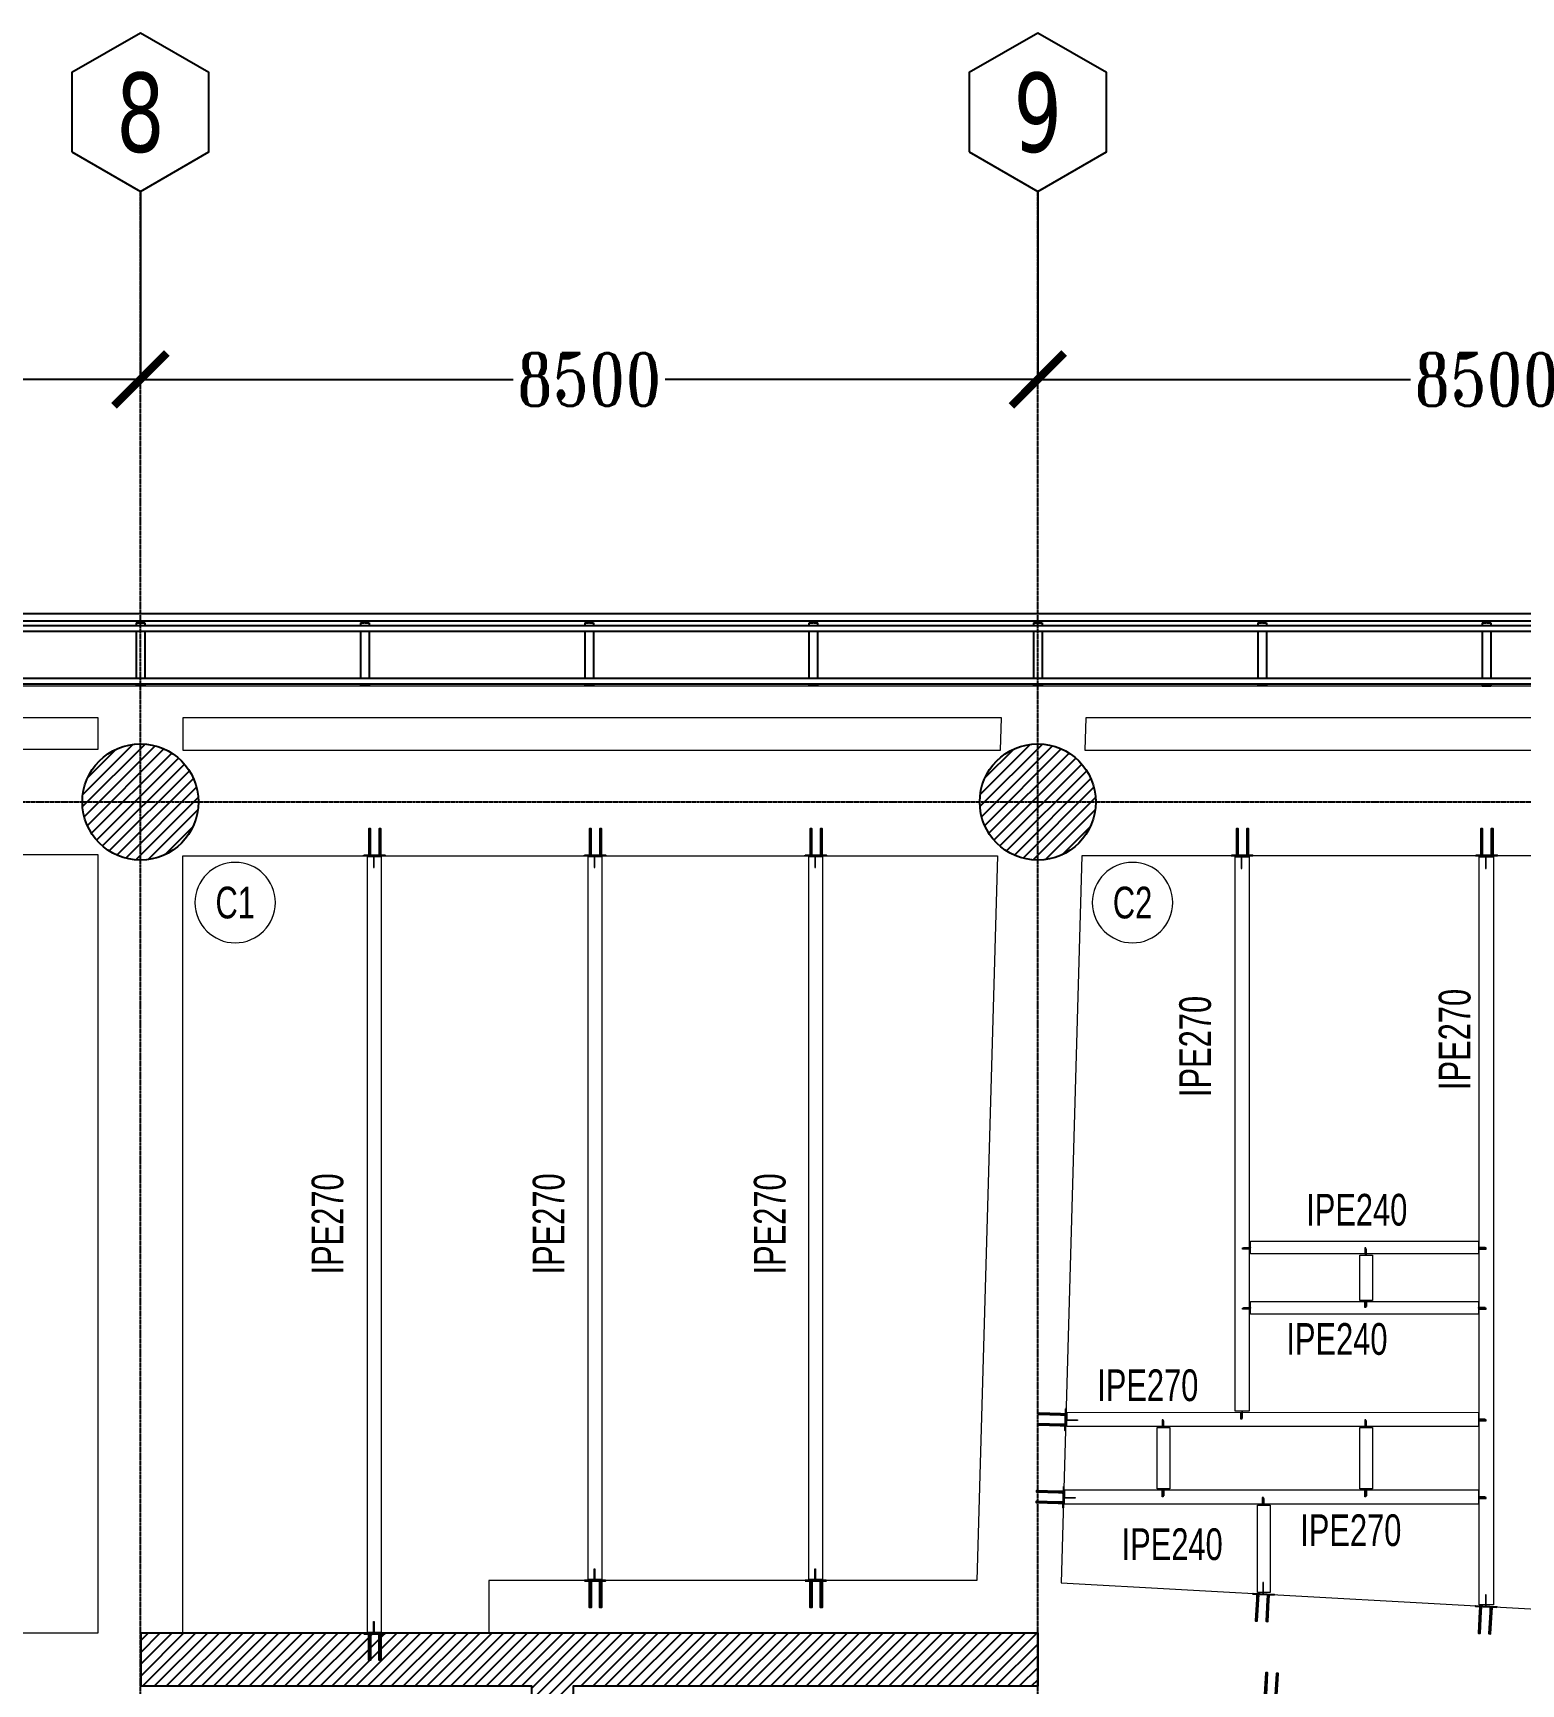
# Model space of a CAD drawing. Header units: millimetres. Extents: x -6598 to 74598, y -11659 to 33736.
# Drawn here: x 7483 to 21577, y 17149 to 32781 of the extents above; entities that cross this region are included whole.
import ezdxf
from ezdxf.enums import TextEntityAlignment as Align

# ---------------------------------------------------------------- set-up
doc = ezdxf.new("R2010")
doc.units = ezdxf.units.MM
doc.header["$LTSCALE"] = 0.95
doc.linetypes.add('DXK_LINE_DOT3', pattern=[5.9187, 2.979, -0.9799, 0.9799, -0.9799])
for name, color, linetype, lineweight in [('0-2', 250, 'Continuous', 5), ('E_COLUMNAS-4', 1, 'Continuous', 25), ('E_TEXTO', 3, 'Continuous', 9), ('E_VIGAS', 7, 'Continuous', 9), ('E_VIGAS-1', 5, 'Continuous', 25), ('E_VIGAS-2', 10, 'Continuous', 25), ('HCB-VIGAS', 4, 'Continuous', 15)]:
    doc.layers.add(name, color=color, linetype=linetype, lineweight=lineweight)
for name, color, linetype in [('COTAS', 8, 'Continuous'), ('HCB-ACH_PANT', 253, 'Continuous'), ('HCB-EJES', 1, 'Continuous'), ('HCB-PLATINAS', 5, 'Continuous'), ('HCB-ROTULOS', 2, 'Continuous'), ('HCB_PANTALLAS', 6, 'Continuous')]:
    doc.layers.add(name, color=color, linetype=linetype)
doc.styles.add('Arial Narrow', font='', dxfattribs={"width": 0.85, "height": 0.3})
doc.styles.add('ROMANT', font='romant.shx', dxfattribs={"width": 0.8})
doc.styles.add('VERDANA', font='verdana.ttf')
doc.styles.get('Arial Narrow').set_extended_font_data('Arial Narrow')
doc.dimstyles.new('1.125', dxfattribs={"dimscale": 0, "dimtxt": 500, "dimasz": 500, "dimexe": 4, "dimexo": 4, "dimgap": 15, "dimtad": 0, "dimdec": 0, "dimzin": 4, "dimdsep": 46, "dimtxsty": 'ROMANT', "dimblk": 'ARCHTICK', "dimcen": -10, "dimclrd": 256, "dimclrt": 3, "dimadec": 0, "dimazin": 0, "dimtfac": 1, "dimtdec": 0, "dimtix": 1, "dimtmove": 0, "dimatfit": 0, "dimldrblk": 'OBLIQUE', "dimfxl": 0.05, "dimtolj": 1, "dimtzin": 0, "dimarcsym": 0})

# ---------------------------------------------------------------- blocks, each defined once
blk = doc.blocks.new('EST_SFM_VIGA-METALICA-SECCION-C - EST_SFM_VIGA-METALICA-UPN160-1604346-PLANTA TIPO PISO 18 A PISO 23')
at = {"layer": 'E_VIGAS-1'}
for p, q in [((30.11, 0.018), (-30.277, 0.018)), ((-30.272, -0.047), (30.104, -0.047))]:
    blk.add_line(p, q, dxfattribs=at)
blk = doc.blocks.new('EST_SFM_VIGA-METALICA-SECCION-C - EST_SFM_VIGA-METALICA-UPN100-1526554-PLANTA TIPO PISO 18 A PISO 23')
at = {"layer": 'E_VIGAS-2'}
for p, q in [((34.942, 0.018), (-34.929, 0.018)), ((-34.929, -0.032), (34.942, -0.032))]:
    blk.add_line(p, q, dxfattribs=at)
blk = doc.blocks.new('EST_SFM_VIGA-METALICA-SECCION-C - EST_SFM_VIGA-METALICA-UPN100-1526616-PLANTA TIPO PISO 18 A PISO 23')
at = {"layer": 'E_VIGAS-2'}
for p, q in [((34.044, 0.032), (-34.827, 0.032)), ((-34.827, -0.018), (34.044, -0.018))]:
    blk.add_line(p, q, dxfattribs=at)
blk = doc.blocks.new('DCTIB_CNI_EST_MOD-1A-FAC_0001_rvt-2-PLANTA TIPO PISO 18 A PISO 23')
at = {"layer": 'E_VIGAS-1'}
for p, q in [((-65.703, 167.858), (-65.703, 167.859)), ((-65.703, 167.859), (-65.675, 167.859)), ((-65.621, 167.858), (-65.703, 167.858)), ((-65.703, 167.858), (-65.703, 167.83)), ((-65.703, 167.78), (-65.703, 167.33)), ((-65.665, 167.864), (-65.665, 167.878)), ((-65.665, 167.859), (-65.665, 167.864)), ((-65.66, 167.878), (-65.66, 167.864)), ((-65.66, 167.864), (-65.66, 167.859)), ((-65.649, 167.859), (-65.621, 167.859)), ((-65.621, 167.859), (-65.621, 167.858)), ((-65.621, 167.858), (-65.621, 167.83)), ((-65.621, 167.78), (-65.621, 167.33)), ((-63.578, 167.858), (-63.578, 167.859)), ((-63.578, 167.859), (-63.55, 167.859)), ((-63.496, 167.858), (-63.578, 167.858)), ((-63.578, 167.858), (-63.578, 167.83)), ((-63.578, 167.78), (-63.578, 167.33)), ((-63.54, 167.864), (-63.54, 167.878)), ((-63.54, 167.859), (-63.54, 167.864)), ((-63.535, 167.878), (-63.535, 167.864)), ((-63.535, 167.864), (-63.535, 167.859)), ((-63.524, 167.859), (-63.496, 167.859)), ((-63.496, 167.859), (-63.496, 167.858)), ((-63.496, 167.858), (-63.496, 167.83)), ((-63.496, 167.78), (-63.496, 167.33)), ((-61.453, 167.858), (-61.453, 167.859)), ((-61.453, 167.859), (-61.425, 167.859)), ((-61.371, 167.858), (-61.453, 167.858)), ((-61.453, 167.858), (-61.453, 167.83)), ((-61.453, 167.78), (-61.453, 167.33)), ((-61.415, 167.864), (-61.415, 167.878)), ((-61.415, 167.859), (-61.415, 167.864)), ((-61.41, 167.878), (-61.41, 167.864)), ((-61.41, 167.864), (-61.41, 167.859)), ((-61.399, 167.859), (-61.371, 167.859)), ((-61.371, 167.859), (-61.371, 167.858)), ((-61.371, 167.858), (-61.371, 167.83)), ((-61.371, 167.78), (-61.371, 167.33)), ((-59.328, 167.859), (-59.3, 167.859)), ((-59.328, 167.858), (-59.328, 167.859)), ((-59.246, 167.858), (-59.328, 167.858)), ((-59.328, 167.83), (-59.328, 167.858)), ((-59.328, 167.33), (-59.328, 167.78)), ((-59.29, 167.864), (-59.29, 167.878)), ((-59.29, 167.859), (-59.29, 167.864)), ((-59.285, 167.878), (-59.285, 167.864)), ((-59.285, 167.864), (-59.285, 167.859)), ((-59.274, 167.859), (-59.246, 167.859)), ((-59.246, 167.859), (-59.246, 167.858)), ((-59.246, 167.83), (-59.246, 167.858)), ((-59.246, 167.33), (-59.246, 167.78)), ((-57.203, 167.858), (-57.203, 167.859)), ((-57.203, 167.859), (-57.176, 167.859)), ((-57.121, 167.858), (-57.203, 167.858)), ((-57.203, 167.858), (-57.203, 167.83)), ((-57.203, 167.78), (-57.203, 167.33)), ((-57.165, 167.864), (-57.165, 167.878)), ((-57.165, 167.859), (-57.165, 167.864)), ((-57.16, 167.878), (-57.16, 167.864)), ((-57.16, 167.864), (-57.16, 167.859)), ((-57.149, 167.859), (-57.121, 167.859)), ((-57.121, 167.859), (-57.121, 167.858)), ((-57.121, 167.858), (-57.121, 167.83)), ((-57.121, 167.78), (-57.121, 167.33)), ((-55.078, 167.858), (-55.078, 167.859)), ((-55.078, 167.859), (-55.05, 167.859)), ((-54.996, 167.858), (-55.078, 167.858)), ((-55.078, 167.858), (-55.078, 167.83)), ((-55.078, 167.78), (-55.078, 167.33)), ((-55.04, 167.864), (-55.04, 167.878)), ((-55.04, 167.859), (-55.04, 167.864)), ((-55.035, 167.878), (-55.035, 167.864)), ((-55.035, 167.864), (-55.035, 167.859)), ((-55.024, 167.859), (-54.996, 167.859)), ((-54.996, 167.859), (-54.996, 167.858)), ((-54.996, 167.858), (-54.996, 167.83)), ((-54.996, 167.78), (-54.996, 167.33)), ((-52.953, 167.858), (-52.953, 167.859)), ((-52.953, 167.859), (-52.925, 167.859)), ((-52.871, 167.858), (-52.953, 167.858)), ((-52.953, 167.858), (-52.953, 167.83)), ((-52.953, 167.78), (-52.953, 167.33)), ((-52.915, 167.864), (-52.915, 167.878)), ((-52.915, 167.859), (-52.915, 167.864)), ((-52.91, 167.878), (-52.91, 167.864)), ((-52.91, 167.864), (-52.91, 167.859)), ((-52.899, 167.859), (-52.871, 167.859)), ((-52.871, 167.859), (-52.871, 167.858)), ((-52.871, 167.858), (-52.871, 167.83)), ((-52.871, 167.78), (-52.871, 167.33)), ((-65.703, 167.28), (-65.703, 167.263)), ((-65.621, 167.263), (-65.703, 167.263)), ((-65.621, 167.28), (-65.621, 167.263)), ((-63.578, 167.28), (-63.578, 167.263)), ((-63.496, 167.263), (-63.578, 167.263)), ((-63.496, 167.28), (-63.496, 167.263)), ((-61.453, 167.28), (-61.453, 167.263)), ((-61.371, 167.263), (-61.453, 167.263)), ((-61.371, 167.28), (-61.371, 167.263)), ((-59.328, 167.263), (-59.328, 167.28)), ((-59.246, 167.263), (-59.328, 167.263)), ((-59.246, 167.263), (-59.246, 167.28)), ((-57.203, 167.28), (-57.203, 167.263)), ((-57.121, 167.263), (-57.203, 167.263)), ((-57.121, 167.28), (-57.121, 167.263)), ((-55.078, 167.28), (-55.078, 167.263)), ((-54.996, 167.263), (-55.078, 167.263)), ((-54.996, 167.28), (-54.996, 167.263)), ((-52.953, 167.28), (-52.953, 167.26)), ((-52.871, 167.26), (-52.953, 167.26)), ((-52.871, 167.28), (-52.871, 167.26))]:
    blk.add_line(p, q, dxfattribs=at)
for points, knots in [([(-65.675, 167.859), (-65.674, 167.859), (-65.673, 167.859), (-65.67, 167.859), (-65.668, 167.86), (-65.666, 167.86), (-65.665, 167.862), (-65.665, 167.863), (-65.665, 167.864)], [0, 0, 0, 0, 0.142857, 0.285714, 0.428571, 0.571429, 0.785714, 1, 1, 1, 1]), ([(-65.665, 167.864), (-65.665, 167.863), (-65.665, 167.862), (-65.667, 167.86), (-65.668, 167.86), (-65.67, 167.859), (-65.671, 167.859), (-65.672, 167.859), (-65.674, 167.859), (-65.675, 167.859)], [0, 0, 0, 0, 0.285714, 0.428571, 0.571429, 0.678571, 0.732143, 0.785714, 1, 1, 1, 1]), ([(-65.649, 167.859), (-65.65, 167.859), (-65.651, 167.859), (-65.654, 167.859), (-65.656, 167.86), (-65.658, 167.86), (-65.659, 167.862), (-65.66, 167.863), (-65.66, 167.864)], [0, 0, 0, 0, 0.142857, 0.285714, 0.428571, 0.571429, 0.785714, 1, 1, 1, 1]), ([(-65.66, 167.864), (-65.66, 167.863), (-65.659, 167.862), (-65.658, 167.86), (-65.656, 167.86), (-65.655, 167.859), (-65.654, 167.859), (-65.652, 167.859), (-65.65, 167.859), (-65.649, 167.859)], [0, 0, 0, 0, 0.285714, 0.428571, 0.571429, 0.678571, 0.732143, 0.785714, 1, 1, 1, 1]), ([(-63.55, 167.859), (-63.549, 167.859), (-63.548, 167.859), (-63.545, 167.859), (-63.543, 167.86), (-63.541, 167.86), (-63.54, 167.862), (-63.54, 167.863), (-63.54, 167.864)], [0, 0, 0, 0, 0.142857, 0.285714, 0.428571, 0.571429, 0.785714, 1, 1, 1, 1]), ([(-63.54, 167.864), (-63.54, 167.863), (-63.54, 167.862), (-63.542, 167.86), (-63.543, 167.86), (-63.545, 167.859), (-63.546, 167.859), (-63.547, 167.859), (-63.549, 167.859), (-63.55, 167.859)], [0, 0, 0, 0, 0.285714, 0.428571, 0.571429, 0.678571, 0.732143, 0.785714, 1, 1, 1, 1]), ([(-63.524, 167.859), (-63.525, 167.859), (-63.526, 167.859), (-63.529, 167.859), (-63.531, 167.86), (-63.533, 167.86), (-63.534, 167.862), (-63.535, 167.863), (-63.535, 167.864)], [0, 0, 0, 0, 0.142857, 0.285714, 0.428571, 0.571429, 0.785714, 1, 1, 1, 1]), ([(-63.535, 167.864), (-63.535, 167.863), (-63.534, 167.862), (-63.533, 167.86), (-63.531, 167.86), (-63.53, 167.859), (-63.529, 167.859), (-63.527, 167.859), (-63.525, 167.859), (-63.524, 167.859)], [0, 0, 0, 0, 0.285714, 0.428571, 0.571429, 0.678571, 0.732143, 0.785714, 1, 1, 1, 1]), ([(-61.425, 167.859), (-61.424, 167.859), (-61.423, 167.859), (-61.42, 167.859), (-61.418, 167.86), (-61.416, 167.86), (-61.415, 167.862), (-61.415, 167.863), (-61.415, 167.864)], [0, 0, 0, 0, 0.142857, 0.285714, 0.428571, 0.571429, 0.785714, 1, 1, 1, 1]), ([(-61.415, 167.864), (-61.415, 167.863), (-61.415, 167.862), (-61.417, 167.86), (-61.418, 167.86), (-61.42, 167.859), (-61.421, 167.859), (-61.422, 167.859), (-61.424, 167.859), (-61.425, 167.859)], [0, 0, 0, 0, 0.285714, 0.428571, 0.571429, 0.678571, 0.732143, 0.785714, 1, 1, 1, 1]), ([(-61.399, 167.859), (-61.4, 167.859), (-61.401, 167.859), (-61.404, 167.859), (-61.406, 167.86), (-61.408, 167.86), (-61.409, 167.862), (-61.41, 167.863), (-61.41, 167.864)], [0, 0, 0, 0, 0.142857, 0.285714, 0.428571, 0.571429, 0.785714, 1, 1, 1, 1]), ([(-61.41, 167.864), (-61.41, 167.863), (-61.409, 167.862), (-61.408, 167.86), (-61.406, 167.86), (-61.405, 167.859), (-61.404, 167.859), (-61.402, 167.859), (-61.4, 167.859), (-61.399, 167.859)], [0, 0, 0, 0, 0.285714, 0.428571, 0.571429, 0.678571, 0.732143, 0.785714, 1, 1, 1, 1]), ([(-59.29, 167.864), (-59.29, 167.863), (-59.29, 167.862), (-59.292, 167.86), (-59.293, 167.86), (-59.295, 167.859), (-59.296, 167.859), (-59.297, 167.859), (-59.299, 167.859), (-59.3, 167.859)], [0, 0, 0, 0, 0.285714, 0.428571, 0.571429, 0.678571, 0.732143, 0.785714, 1, 1, 1, 1]), ([(-59.3, 167.859), (-59.299, 167.859), (-59.298, 167.859), (-59.295, 167.859), (-59.293, 167.86), (-59.291, 167.86), (-59.29, 167.862), (-59.29, 167.863), (-59.29, 167.864)], [0, 0, 0, 0, 0.142857, 0.285714, 0.428571, 0.571429, 0.785714, 1, 1, 1, 1]), ([(-59.285, 167.864), (-59.285, 167.863), (-59.284, 167.862), (-59.283, 167.86), (-59.281, 167.86), (-59.28, 167.859), (-59.279, 167.859), (-59.277, 167.859), (-59.275, 167.859), (-59.274, 167.859)], [0, 0, 0, 0, 0.285714, 0.428571, 0.571429, 0.678571, 0.732143, 0.785714, 1, 1, 1, 1]), ([(-59.274, 167.859), (-59.275, 167.859), (-59.276, 167.859), (-59.279, 167.859), (-59.281, 167.86), (-59.283, 167.86), (-59.284, 167.862), (-59.285, 167.863), (-59.285, 167.864)], [0, 0, 0, 0, 0.142857, 0.285714, 0.428571, 0.571429, 0.785714, 1, 1, 1, 1]), ([(-57.176, 167.859), (-57.175, 167.859), (-57.173, 167.859), (-57.171, 167.859), (-57.168, 167.86), (-57.167, 167.86), (-57.165, 167.862), (-57.165, 167.863), (-57.165, 167.864)], [0, 0, 0, 0, 0.142857, 0.285714, 0.428571, 0.571429, 0.785714, 1, 1, 1, 1]), ([(-57.165, 167.864), (-57.165, 167.863), (-57.165, 167.862), (-57.167, 167.86), (-57.168, 167.86), (-57.17, 167.859), (-57.171, 167.859), (-57.173, 167.859), (-57.174, 167.859), (-57.176, 167.859)], [0, 0, 0, 0, 0.285714, 0.428571, 0.571429, 0.678571, 0.732143, 0.785714, 1, 1, 1, 1]), ([(-57.149, 167.859), (-57.15, 167.859), (-57.152, 167.859), (-57.154, 167.859), (-57.156, 167.86), (-57.158, 167.86), (-57.16, 167.862), (-57.16, 167.863), (-57.16, 167.864)], [0, 0, 0, 0, 0.142857, 0.285714, 0.428571, 0.571429, 0.785714, 1, 1, 1, 1]), ([(-57.16, 167.864), (-57.16, 167.863), (-57.159, 167.862), (-57.158, 167.86), (-57.156, 167.86), (-57.155, 167.859), (-57.154, 167.859), (-57.152, 167.859), (-57.15, 167.859), (-57.149, 167.859)], [0, 0, 0, 0, 0.285714, 0.428571, 0.571429, 0.678571, 0.732143, 0.785714, 1, 1, 1, 1]), ([(-55.05, 167.859), (-55.049, 167.859), (-55.048, 167.859), (-55.045, 167.859), (-55.043, 167.86), (-55.041, 167.86), (-55.04, 167.862), (-55.04, 167.863), (-55.04, 167.864)], [0, 0, 0, 0, 0.142857, 0.285714, 0.428571, 0.571429, 0.785714, 1, 1, 1, 1]), ([(-55.04, 167.864), (-55.04, 167.863), (-55.04, 167.862), (-55.042, 167.86), (-55.043, 167.86), (-55.045, 167.859), (-55.046, 167.859), (-55.047, 167.859), (-55.049, 167.859), (-55.05, 167.859)], [0, 0, 0, 0, 0.285714, 0.428571, 0.571429, 0.678571, 0.732143, 0.785714, 1, 1, 1, 1]), ([(-55.024, 167.859), (-55.025, 167.859), (-55.026, 167.859), (-55.029, 167.859), (-55.031, 167.86), (-55.033, 167.86), (-55.034, 167.862), (-55.035, 167.863), (-55.035, 167.864)], [0, 0, 0, 0, 0.142857, 0.285714, 0.428571, 0.571429, 0.785714, 1, 1, 1, 1]), ([(-55.035, 167.864), (-55.035, 167.863), (-55.034, 167.862), (-55.033, 167.86), (-55.031, 167.86), (-55.03, 167.859), (-55.029, 167.859), (-55.027, 167.859), (-55.025, 167.859), (-55.024, 167.859)], [0, 0, 0, 0, 0.285714, 0.428571, 0.571429, 0.678571, 0.732143, 0.785714, 1, 1, 1, 1]), ([(-52.925, 167.859), (-52.924, 167.859), (-52.923, 167.859), (-52.92, 167.859), (-52.918, 167.86), (-52.916, 167.86), (-52.915, 167.862), (-52.915, 167.863), (-52.915, 167.864)], [0, 0, 0, 0, 0.142857, 0.285714, 0.428571, 0.571429, 0.785714, 1, 1, 1, 1]), ([(-52.915, 167.864), (-52.915, 167.863), (-52.915, 167.862), (-52.917, 167.86), (-52.918, 167.86), (-52.92, 167.859), (-52.921, 167.859), (-52.922, 167.859), (-52.924, 167.859), (-52.925, 167.859)], [0, 0, 0, 0, 0.285714, 0.428571, 0.571429, 0.678571, 0.732143, 0.785714, 1, 1, 1, 1]), ([(-52.899, 167.859), (-52.9, 167.859), (-52.901, 167.859), (-52.904, 167.859), (-52.906, 167.86), (-52.908, 167.86), (-52.909, 167.862), (-52.91, 167.863), (-52.91, 167.864)], [0, 0, 0, 0, 0.142857, 0.285714, 0.428571, 0.571429, 0.785714, 1, 1, 1, 1]), ([(-52.91, 167.864), (-52.91, 167.863), (-52.909, 167.862), (-52.908, 167.86), (-52.906, 167.86), (-52.905, 167.859), (-52.904, 167.859), (-52.902, 167.859), (-52.9, 167.859), (-52.899, 167.859)], [0, 0, 0, 0, 0.285714, 0.428571, 0.571429, 0.678571, 0.732143, 0.785714, 1, 1, 1, 1])]:
    blk.add_open_spline(points, degree=3, knots=knots, dxfattribs=at)
for name, p in [('EST_SFM_VIGA-METALICA-SECCION-C - EST_SFM_VIGA-METALICA-UPN160-1604346-PLANTA TIPO PISO 18 A PISO 23', (-40.081, 167.925)), ('EST_SFM_VIGA-METALICA-SECCION-C - EST_SFM_VIGA-METALICA-UPN100-1526554-PLANTA TIPO PISO 18 A PISO 23', (-40.169, 167.812)), ('EST_SFM_VIGA-METALICA-SECCION-C - EST_SFM_VIGA-METALICA-UPN100-1526616-PLANTA TIPO PISO 18 A PISO 23', (-39.77, 167.298))]:
    blk.add_blockref(name, p, dxfattribs=at)
blk = doc.blocks.new('CNI_TAG COLUMNAS CONCRETO MARCA - CNI_COLUMNA CONCRETO-582370-PLANTA TIPO PISO 18 A PISO 23')
at = {"layer": 'E_TEXTO'}
for start, end in [(360, 180), (180, 360)]:
    blk.add_arc((0.00026, -0.00015), 0.00254, start, end, dxfattribs=at)
blk = doc.blocks.new('_ArchTick')
at = {"color": 0, "linetype": 'ByBlock', "const_width": 0.15}
blk.add_lwpolyline([(-0.5, -0.5), (0.5, 0.5)], dxfattribs=at)
blk = doc.blocks.new('*D66')
at = {"layer": 'COTAS', "color": 0, "lineweight": -2, "transparency": 16777216}
for p, q in [((0, 31277), (0, 29496)), ((8500, 31277), (8500, 29496))]:
    blk.add_line(p, q, dxfattribs=at)
at = {"layer": 'COTAS', "lineweight": -2, "transparency": 16777216}
for p, q in [((0, 29500), (3530, 29500)), ((8500, 29500), (4970, 29500))]:
    blk.add_line(p, q, dxfattribs=at)
at = {"layer": 'Defpoints', "color": 0, "transparency": 16777216}
for p in [(0, 31281), (8500, 31281), (0, 29500)]:
    blk.add_point(p, dxfattribs=at)
at = {"layer": 'COTAS', "lineweight": -2, "transparency": 16777216, "xscale": 500, "yscale": 500, "zscale": 500, "rotation": 180}
blk.add_blockref('_ArchTick', (0, 29500), dxfattribs=at)
at = {"layer": 'COTAS', "lineweight": -2, "transparency": 16777216, "xscale": 500, "yscale": 500, "zscale": 500}
blk.add_blockref('_ArchTick', (8500, 29500), dxfattribs=at)
at = {"layer": 'COTAS', "color": 3, "transparency": 16777216, "insert": (4250, 29500), "char_height": 500, "attachment_point": 5, "style": 'ROMANT'}
blk.add_mtext('\\A1;8500', dxfattribs=at)
blk = doc.blocks.new('_Oblique')
at = {"color": 0, "linetype": 'ByBlock', "lineweight": -2}
blk.add_line((-0.5, -0.5), (0.5, 0.5), dxfattribs=at)
blk = doc.blocks.new('*D67')
at = {"layer": 'COTAS', "color": 0, "lineweight": -2, "transparency": 16777216}
for p, q in [((8500, 31277), (8500, 29496)), ((17000, 31277), (17000, 29496))]:
    blk.add_line(p, q, dxfattribs=at)
at = {"layer": 'COTAS', "lineweight": -2, "transparency": 16777216}
for p, q in [((8500, 29500), (12030, 29500)), ((17000, 29500), (13470, 29500))]:
    blk.add_line(p, q, dxfattribs=at)
at = {"layer": 'Defpoints', "color": 0, "transparency": 16777216}
for p in [(8500, 31281), (17000, 31281), (8500, 29500)]:
    blk.add_point(p, dxfattribs=at)
at = {"layer": 'COTAS', "lineweight": -2, "transparency": 16777216, "xscale": 500, "yscale": 500, "zscale": 500, "rotation": 180}
blk.add_blockref('_ArchTick', (8500, 29500), dxfattribs=at)
at = {"layer": 'COTAS', "lineweight": -2, "transparency": 16777216, "xscale": 500, "yscale": 500, "zscale": 500}
blk.add_blockref('_ArchTick', (17000, 29500), dxfattribs=at)
at = {"layer": 'COTAS', "color": 3, "transparency": 16777216, "insert": (12750, 29500), "char_height": 500, "attachment_point": 5, "style": 'ROMANT'}
blk.add_mtext('\\A1;8500', dxfattribs=at)
blk = doc.blocks.new('*D68')
at = {"layer": 'COTAS', "color": 0, "lineweight": -2, "transparency": 16777216}
for p, q in [((17000, 31277), (17000, 29496)), ((25500, 31277), (25500, 29496))]:
    blk.add_line(p, q, dxfattribs=at)
at = {"layer": 'COTAS', "lineweight": -2, "transparency": 16777216}
for p, q in [((17000, 29500), (20530, 29500)), ((25500, 29500), (21970, 29500))]:
    blk.add_line(p, q, dxfattribs=at)
at = {"layer": 'Defpoints', "color": 0, "transparency": 16777216}
for p in [(17000, 31281), (25500, 31281), (17000, 29500)]:
    blk.add_point(p, dxfattribs=at)
at = {"layer": 'COTAS', "lineweight": -2, "transparency": 16777216, "xscale": 500, "yscale": 500, "zscale": 500, "rotation": 180}
blk.add_blockref('_ArchTick', (17000, 29500), dxfattribs=at)
at = {"layer": 'COTAS', "lineweight": -2, "transparency": 16777216, "xscale": 500, "yscale": 500, "zscale": 500}
blk.add_blockref('_ArchTick', (25500, 29500), dxfattribs=at)
at = {"layer": 'COTAS', "color": 3, "transparency": 16777216, "insert": (21250, 29500), "char_height": 500, "attachment_point": 5, "style": 'ROMANT'}
blk.add_mtext('\\A1;8500', dxfattribs=at)

msp = doc.modelspace()

# ---------------------------------------------------------------- hatches: boundary and pattern name
at = {"layer": 'HCB-ACH_PANT'}
h = msp.add_hatch(dxfattribs=at)
h.set_pattern_fill('ANSI31', color=256, scale=25)
h.set_pattern_definition([(45, (-4146.11, -3e-11), (-56.1266, 56.1266), [])])
edge = h.paths.add_edge_path()
edge.add_arc((8500.1, 25500), 550, 0, 360)
h = msp.add_hatch(dxfattribs=at)
h.set_pattern_fill('ANSI31', color=256, scale=25)
h.set_pattern_definition([(45, (4353.89, -3e-11), (-56.1266, 56.1266), [])])
edge = h.paths.add_edge_path()
edge.add_arc((17000.1, 25500), 550, 0, 360)
h = msp.add_hatch(dxfattribs=at)
h.set_pattern_fill('ANSI31', color=256, scale=25)
h.set_pattern_definition([(45, (-21176.42, -55448.78), (-56.1266, 56.1266), [])])
h.paths.add_polyline_path([(8503.2, 8370.1), (8503.2, 7870.1), (17003.2, 7870.1), (17003.2, 8370.1), (12603.1, 8370.1), (12603.1, 17130.1), (17003.2, 17130.1), (17003.2, 17630.1), (8503.2, 17630.1), (8503.2, 17130.1), (12203.1, 17130.1), (12203.1, 8370.1)])

# ---------------------------------------------------------------- linework, layer by layer
at = {"layer": 'E_COLUMNAS-4'}
for centre in [(8500.1, 25500), (17000.1, 25500)]:
    msp.add_circle(centre, 550, dxfattribs=at)
at = {"layer": 'E_VIGAS', "color": 30, "true_color": 0xf26722}
for points in [[(6101, 26595.9), (6101.1, -1095.9), (61901.3, -1095.8), (61901.2, 26595.9)], [(8101, 26000), (8101, 26295.9), (6301, 26295.9), (6301, 26000)], [(8901, 25990.1), (16646.8, 25990.1), (16655.5, 26295.9), (8901, 26295.9)], [(17447.1, 25990.1), (25201, 25990.1), (25201, 26295.9), (17455.8, 26295.9)], [(8101, 25000), (6301, 25000), (6301, 17632.6), (8101, 17632.6)], [(17418.6, 24990.1), (17222.1, 18106.6), (25201, 17664.9), (25201, 24990.1)]]:
    msp.add_lwpolyline(points, close=True, dxfattribs=at)
msp.add_lwpolyline([(8901, 17630.2), (8901, 24990.1), (16618.2, 24990.1), (16422.5, 18130.2), (11801, 18130.2), (11801, 17632.6)], dxfattribs=at)
at = {"layer": 'HCB-EJES', "linetype": 'DXK_LINE_DOT3'}
for p, q in [((8500.1, -5780.2), (8500.1, 31280.5)), ((17000.1, -5780.2), (17000.1, 31280.5)), ((-5098.2, 25500), (73098.4, 25500))]:
    msp.add_line(p, q, dxfattribs=at)
at = {"layer": 'HCB-PLATINAS', "color": 5}
for points in [[(10667.1, 24997.6), (10670.7, 24996.1), (10674.3, 24997.6), (10676.4, 24998.4), (10678.7, 25004.1), (10678.7, 25041.6), (10678.7, 25246.1), (10662.7, 25246.1), (10662.7, 25041.6), (10662.7, 25004.1), (10665.1, 24998.4)], [(10767.1, 24997.6), (10770.7, 24996.1), (10774.3, 24997.6), (10776.4, 24998.4), (10778.7, 25004.1), (10778.7, 25041.6), (10778.7, 25246.1), (10762.7, 25246.1), (10762.7, 25041.6), (10762.7, 25004.1), (10765.1, 24998.4)], [(12757.1, 24997.6), (12760.7, 24996.1), (12764.3, 24997.6), (12766.4, 24998.4), (12768.7, 25004.1), (12768.7, 25041.6), (12768.7, 25246.1), (12752.7, 25246.1), (12752.7, 25041.6), (12752.7, 25004.1), (12755.1, 24998.4)], [(12857.1, 24997.6), (12860.7, 24996.1), (12864.3, 24997.6), (12866.4, 24998.4), (12868.7, 25004.1), (12868.7, 25041.6), (12868.7, 25246.1), (12852.7, 25246.1), (12852.7, 25041.6), (12852.7, 25004.1), (12855.1, 24998.4)], [(14847.1, 24997.6), (14850.7, 24996.1), (14854.3, 24997.6), (14856.4, 24998.4), (14858.7, 25004.1), (14858.7, 25041.6), (14858.7, 25246.1), (14842.7, 25246.1), (14842.7, 25041.6), (14842.7, 25004.1), (14845.1, 24998.4)], [(14947.1, 24997.6), (14950.7, 24996.1), (14954.3, 24997.6), (14956.4, 24998.4), (14958.7, 25004.1), (14958.7, 25041.6), (14958.7, 25246.1), (14942.7, 25246.1), (14942.7, 25041.6), (14942.7, 25004.1), (14945.1, 24998.4)], [(18885.7, 24997.6), (18889.3, 24996.1), (18892.9, 24997.6), (18895, 24998.4), (18897.3, 25004.1), (18897.3, 25041.6), (18897.3, 25246.1), (18881.3, 25246.1), (18881.3, 25041.6), (18881.3, 25004.1), (18883.7, 24998.4)], [(18985.7, 24997.6), (18989.3, 24996.1), (18992.9, 24997.6), (18995, 24998.4), (18997.3, 25004.1), (18997.3, 25041.6), (18997.3, 25246.1), (18981.3, 25246.1), (18981.3, 25041.6), (18981.3, 25004.1), (18983.7, 24998.4)], [(21200.6, 24997.6), (21204.3, 24996.1), (21207.9, 24997.6), (21209.9, 24998.4), (21212.3, 25004.1), (21212.3, 25041.6), (21212.3, 25246.1), (21196.3, 25246.1), (21196.3, 25041.6), (21196.3, 25004.1), (21198.6, 24998.4)], [(21300.6, 24997.6), (21304.3, 24996.1), (21307.9, 24997.6), (21309.9, 24998.4), (21312.3, 25004.1), (21312.3, 25041.6), (21312.3, 25246.1), (21296.3, 25246.1), (21296.3, 25041.6), (21296.3, 25004.1), (21298.6, 24998.4)], [(17260.5, 19703), (17261.8, 19699.3), (17260.2, 19695.8), (17259.3, 19693.8), (17253.6, 19691.6), (17216.1, 19692.7), (17011.7, 19698.9), (17012.2, 19714.9), (17216.6, 19708.7), (17254.1, 19707.6), (17259.7, 19705.1)], [(17257.4, 19603.1), (17258.8, 19599.4), (17257.2, 19595.8), (17256.3, 19593.8), (17250.6, 19591.6), (17213.1, 19592.8), (17008.7, 19599), (17009.2, 19615), (17213.6, 19608.8), (17251.1, 19607.6), (17256.6, 19605.1)], [(17239.3, 18968.6), (17240.7, 18965), (17239.1, 18961.4), (17238.2, 18959.4), (17232.5, 18957.2), (17195, 18958.3), (16990.6, 18964.5), (16991.1, 18980.5), (17195.5, 18974.3), (17232.9, 18973.2), (17238.5, 18970.7)], [(17236.3, 18868.7), (17237.7, 18865), (17236.1, 18861.4), (17235.2, 18859.4), (17229.4, 18857.3), (17191.9, 18858.4), (16987.5, 18864.6), (16988, 18880.6), (17192.4, 18874.4), (17229.9, 18873.2), (17235.5, 18870.7)], [(12757.1, 18122.6), (12760.7, 18124.1), (12764.3, 18122.6), (12766.4, 18121.8), (12768.7, 18116.1), (12768.7, 18078.6), (12768.7, 17874.1), (12752.7, 17874.1), (12752.7, 18078.6), (12752.7, 18116.1), (12755.1, 18121.8)], [(12857.1, 18122.6), (12860.7, 18124.1), (12864.3, 18122.6), (12866.4, 18121.8), (12868.7, 18116.1), (12868.7, 18078.6), (12868.7, 17874.1), (12852.7, 17874.1), (12852.7, 18078.6), (12852.7, 18116.1), (12855.1, 18121.8)], [(14847.1, 18122.6), (14850.7, 18124.1), (14854.3, 18122.6), (14856.4, 18121.8), (14858.7, 18116.1), (14858.7, 18078.6), (14858.7, 17874.1), (14842.7, 17874.1), (14842.7, 18078.6), (14842.7, 18116.1), (14845.1, 18121.8)], [(14947.1, 18122.6), (14950.7, 18124.1), (14954.3, 18122.6), (14956.4, 18121.8), (14958.7, 18116.1), (14958.7, 18078.6), (14958.7, 17874.1), (14942.7, 17874.1), (14942.7, 18078.6), (14942.7, 18116.1), (14945.1, 18121.8)], [(19088.5, 17995.7), (19085, 17997.4), (19081.3, 17996.1), (19079.2, 17995.4), (19076.6, 17989.9), (19074.5, 17952.5), (19063.2, 17748.3), (19079.2, 17747.4), (19090.5, 17951.6), (19092.6, 17989), (19090.5, 17994.8)], [(19188.4, 17990.2), (19184.9, 17991.9), (19181.2, 17990.6), (19179.1, 17989.9), (19176.4, 17984.4), (19174.4, 17946.9), (19163.1, 17742.7), (19179, 17741.9), (19190.3, 17946), (19192.4, 17983.5), (19190.4, 17989.3)], [(21198.9, 17878.8), (21195.4, 17880.5), (21191.7, 17879.2), (21189.6, 17878.5), (21187, 17873), (21184.9, 17835.5), (21173.6, 17631.3), (21189.6, 17630.5), (21200.9, 17834.7), (21202.9, 17872.1), (21200.9, 17877.9)], [(21298.8, 17873.3), (21295.2, 17875), (21291.5, 17873.7), (21289.5, 17873), (21286.8, 17867.5), (21284.7, 17830), (21273.4, 17625.8), (21289.4, 17624.9), (21300.7, 17829.1), (21302.8, 17866.6), (21300.8, 17872.3)], [(10667.1, 17622.6), (10670.7, 17624.1), (10674.3, 17622.6), (10676.4, 17621.8), (10678.7, 17616.1), (10678.7, 17578.6), (10678.7, 17374.1), (10662.7, 17374.1), (10662.7, 17578.6), (10662.7, 17616.1), (10665.1, 17621.8)], [(10767.1, 17622.6), (10770.7, 17624.1), (10774.3, 17622.6), (10776.4, 17621.8), (10778.7, 17616.1), (10778.7, 17578.6), (10778.7, 17374.1), (10762.7, 17374.1), (10762.7, 17578.6), (10762.7, 17616.1), (10765.1, 17621.8)], [(19151.2, 17005.8), (19154.7, 17004.1), (19158.4, 17005.4), (19160.5, 17006.1), (19163.2, 17011.6), (19165.2, 17049.1), (19176.5, 17253.2), (19160.6, 17254.1), (19149.3, 17049.9), (19147.2, 17012.5), (19149.2, 17006.7)], [(19251, 17000.2), (19254.6, 16998.5), (19258.3, 16999.8), (19260.4, 17000.6), (19263, 17006.1), (19265.1, 17043.5), (19276.4, 17247.7), (19260.4, 17248.6), (19249.1, 17044.4), (19247, 17007), (19249.1, 17001.2)]]:
    msp.add_lwpolyline(points, close=True, dxfattribs=at)
at = {"layer": 'HCB-PLATINAS', "color": 4}
for points in [[(10616.6, 24996.1), (10816.6, 24996.1), (10816.6, 24990.1), (10616.6, 24990.1)], [(12706.6, 24996.1), (12906.6, 24996.1), (12906.6, 24990.1), (12706.6, 24990.1)], [(14796.6, 24996.1), (14996.6, 24996.1), (14996.6, 24990.1), (14796.6, 24990.1)], [(18835.2, 24996.1), (19035.2, 24996.1), (19035.2, 24990.1), (18835.2, 24990.1)], [(21150.2, 24996.1), (21350.2, 24996.1), (21350.2, 24990.1), (21150.2, 24990.1)], [(17263.5, 19753.4), (17257.4, 19553.5), (17263.4, 19553.3), (17269.5, 19753.2)], [(17242.3, 19019), (17236.3, 18819.1), (17242.3, 18818.9), (17248.3, 19018.9)], [(12706.6, 18124.1), (12906.6, 18124.1), (12906.6, 18130.1), (12706.6, 18130.1)], [(14796.6, 18124.1), (14996.6, 18124.1), (14996.6, 18130.1), (14796.6, 18130.1)], [(19238.9, 17988.9), (19039.2, 18000), (19039.5, 18006), (19239.2, 17994.9)], [(21349.2, 17872), (21149.6, 17883.1), (21149.9, 17889.1), (21349.6, 17878)], [(10616.6, 17624.1), (10816.6, 17624.1), (10816.6, 17630.1), (10616.6, 17630.1)]]:
    msp.add_lwpolyline(points, close=True, dxfattribs=at)
at = {"layer": 'HCB-ROTULOS'}
for points in [[(7850.6, 31655.5), (8500.1, 31280.5), (9149.6, 31655.5), (9149.6, 32405.5), (8500.1, 32780.5), (7850.6, 32405.5)], [(16350.6, 31655.5), (17000.1, 31280.5), (17649.6, 31655.5), (17649.6, 32405.5), (17000.1, 32780.5), (16350.6, 32405.5)]]:
    msp.add_lwpolyline(points, close=True, dxfattribs=at)
at = {"layer": 'HCB-VIGAS'}
for points in [[(10649.1, 17640.1), (10784.1, 17640.1), (10784.1, 24980.1), (10649.1, 24980.1)], [(10707.3, 24990.1), (10707.3, 24880.1), (10713.3, 24880.1), (10713.3, 24990.1)], [(12739.1, 18140.2), (12874.1, 18140.2), (12874.1, 24980.1), (12739.1, 24980.1)], [(12797.3, 24990.1), (12797.3, 24880.1), (12803.3, 24880.1), (12803.3, 24990.1)], [(14829.1, 18140.2), (14964.1, 18140.2), (14964.1, 24980.1), (14829.1, 24980.1)], [(14887.3, 24990.1), (14887.3, 24880.1), (14893.3, 24880.1), (14893.3, 24990.1)], [(18868.6, 24980.1), (19003.6, 24980.1), (19003.6, 19730.9), (18868.6, 19730.9)], [(18925.9, 24990.1), (18925.9, 24870.1), (18931.9, 24870.1), (18931.9, 24990.1)], [(21182.5, 24980.1), (21317.5, 24980.1), (21317.5, 17897.3), (21182.5, 17897.3)], [(21240.9, 24990.1), (21240.9, 24870.1), (21246.9, 24870.1), (21246.9, 24990.1)], [(18938.4, 21267), (18938.4, 21277), (19002.6, 21277), (19002.6, 21267)], [(19013.6, 21283.2), (19013.6, 21277), (18949.4, 21277), (18949.4, 21283.2)], [(21173.5, 21220.2), (19013.6, 21220.2), (19013.6, 21340.2), (21173.5, 21340.2)], [(20108.1, 21277.1), (20098.1, 21277.1), (20098.1, 21220.2), (20108.1, 21220.2)], [(20108.1, 21210.2), (20114.3, 21210.2), (20114.3, 21267.1), (20108.1, 21267.1)], [(21173.5, 21283.2), (21173.5, 21277), (21236.7, 21277), (21236.7, 21283.2)], [(21246.7, 21267), (21246.7, 21277), (21182.5, 21277), (21182.5, 21267)], [(20171.2, 20780.2), (20051.2, 20780.2), (20051.2, 21210.2), (20171.2, 21210.2)], [(18938.4, 20697), (18938.4, 20707), (19002.6, 20707), (19002.6, 20697)], [(19013.6, 20713.2), (19013.6, 20707), (18949.4, 20707), (18949.4, 20713.2)], [(21173.5, 20650.2), (19013.6, 20650.2), (19013.6, 20770.2), (21173.5, 20770.2)], [(20108.1, 20713.3), (20098.1, 20713.3), (20098.1, 20770.2), (20108.1, 20770.2)], [(20108.1, 20780.2), (20114.3, 20780.2), (20114.3, 20723.3), (20108.1, 20723.3)], [(21172.5, 20713.2), (21172.5, 20707), (21236.7, 20707), (21236.7, 20713.2)], [(21246.7, 20697), (21246.7, 20707), (21182.5, 20707), (21182.5, 20697)], [(17278.2, 19720.8), (21173.6, 19722), (21173.6, 19587), (17274.4, 19585.8)], [(18932.8, 19656.7), (18922.8, 19656.7), (18922.8, 19720.2), (18932.8, 19720.2)], [(18939.4, 19730.9), (18932.8, 19730.9), (18932.8, 19666.7), (18939.4, 19666.7)], [(17376.1, 19650.1), (17376.1, 19644.1), (17266, 19644.1), (17266.2, 19650.1)], [(18130.2, 19576.1), (18250.2, 19576.1), (18250.2, 18995.9), (18130.2, 18995.9)], [(18187.1, 19650.1), (18177.1, 19650.1), (18177.1, 19586.1), (18187.1, 19586.1)], [(18187.1, 19576.1), (18193.3, 19576.1), (18193.3, 19640.1), (18187.1, 19640.1)], [(20050.2, 19576.7), (20170.2, 19576.7), (20170.3, 18996.1), (20050.3, 18996.1)], [(20107.2, 19649.8), (20097.2, 19649.8), (20097.2, 19586.7), (20107.2, 19586.7)], [(20107.2, 19576.7), (20113.4, 19576.7), (20113.4, 19640.6), (20107.2, 19640.6)], [(21173.6, 19656.4), (21173.6, 19650.2), (21236.7, 19650.2), (21236.7, 19656.4)], [(21246.7, 19640.2), (21246.7, 19650.2), (21182.5, 19650.2), (21182.5, 19640.2)], [(17355.1, 18915), (17355.1, 18909), (17245, 18909), (17245.2, 18915)], [(17257.2, 18985.7), (21173.6, 18986.1), (21173.6, 18851.1), (17253.4, 18850.7)], [(18187.1, 18921.7), (18177.1, 18921.7), (18177.1, 18985.9), (18187.1, 18985.9)], [(18187.1, 18995.9), (18193.3, 18995.9), (18193.3, 18931.6), (18187.1, 18931.6)], [(19137, 18914.8), (19127, 18914.8), (19127, 18850.9), (19137, 18850.9)], [(20107.1, 18921.6), (20097.1, 18921.6), (20097.1, 18986), (20107.1, 18986)], [(20107.1, 18996.1), (20113.3, 18996.1), (20113.3, 18931.6), (20107.1, 18931.6)], [(21173.6, 18921.4), (21173.6, 18915.2), (21236.7, 18915.2), (21236.7, 18921.4)], [(21246.7, 18905.2), (21246.7, 18915.2), (21182.5, 18915.2), (21182.5, 18905.2)], [(19080.1, 18840.9), (19200.1, 18840.9), (19200.2, 18014.1), (19080.2, 18014.1)], [(19137, 18840.9), (19143.2, 18840.9), (19143.2, 18904.9), (19137, 18904.9)], [(12797.3, 18130.1), (12797.3, 18240.1), (12803.3, 18240.1), (12803.3, 18130.1)], [(14887.3, 18130.1), (14887.3, 18240.1), (14893.3, 18240.1), (14893.3, 18130.1)], [(19137, 18000.6), (19137, 18111.1), (19131, 18111.1), (19131, 18000.9)], [(21246.8, 17883.7), (21246.8, 17994.2), (21240.8, 17994.2), (21240.8, 17884)], [(10707.3, 17630.1), (10707.3, 17740.1), (10713.3, 17740.1), (10713.3, 17630.1)]]:
    msp.add_lwpolyline(points, close=True, dxfattribs=at)
msp.add_lwpolyline([(12874.1, 24990.1), (12739.1, 24990.1)], dxfattribs=at)
at = {"layer": 'HCB_PANTALLAS'}
msp.add_lwpolyline([(8503.2, 8370.1), (8503.2, 7870.1), (17003.2, 7870.1), (17003.2, 8370.1), (12603.1, 8370.1), (12603.1, 17130.1), (17003.2, 17130.1), (17003.2, 17630.1), (8503.2, 17630.1), (8503.2, 17130.1), (12203.1, 17130.1), (12203.1, 8370.1)], close=True, dxfattribs=at)

# ---------------------------------------------------------------- block references
at = {"layer": '0-2', "xscale": 999.9999999999983, "yscale": 999.9999999999983, "zscale": 999.9999999999983}
msp.add_blockref('DCTIB_CNI_EST_MOD-1A-FAC_0001_rvt-2-PLANTA TIPO PISO 18 A PISO 23', (74162.2, -140662.4), dxfattribs=at)
at = {"layer": 'E_TEXTO', "xscale": 149999.9999999996, "yscale": 149999.9999999996, "zscale": 149999.9999999996}
for p in [(9358.7, 24569.9), (17858.7, 24569.9)]:
    msp.add_blockref('CNI_TAG COLUMNAS CONCRETO MARCA - CNI_COLUMNA CONCRETO-582370-PLANTA TIPO PISO 18 A PISO 23', p, dxfattribs=at)

# ---------------------------------------------------------------- texts
at = {"layer": 'E_TEXTO', "style": 'Arial Narrow', "width": 0.85}
for s, p in [('C1', (9397.8, 24547.6)), ('C2', (17897.8, 24547.6))]:
    msp.add_text(s, height=300, dxfattribs=at).set_placement(p, align=Align.MIDDLE_CENTER)
for p in [(18640.4, 23184.8), (21098.5, 23251.5), (10421.9, 21504.8), (12516.4, 21504.8), (14610.9, 21504.8)]:
    msp.add_text('IPE270', height=300, rotation=90, dxfattribs=at).set_placement(p, align=Align.CENTER)
for s, p in [('IPE240', (20021.6, 21489.3)), ('IPE240', (19833.9, 20265.7)), ('IPE270', (18042.1, 19827.6)), ('IPE270', (19965.3, 18455.1)), ('IPE240', (18273.1, 18322.6))]:
    msp.add_text(s, height=300, dxfattribs=at).set_placement(p, align=Align.CENTER)
at = {"layer": 'HCB-ROTULOS', "color": 4, "style": 'VERDANA', "width": 0.7}
for s, p in [('8', (8500.1, 32030.5)), ('9', (17000.1, 32030.5))]:
    msp.add_text(s, height=750, dxfattribs=at).set_placement(p, align=Align.MIDDLE_CENTER)

# ---------------------------------------------------------------- dimensions: what is measured, and where the dimension line sits
at = {"layer": 'COTAS'}
for base, p1, p2, picture, middle in [((0.1, 29500.4), (8500.1, 31280.5), (0.1, 31280.5), '*D66', (4250.1, 29500.4)), ((8500.1, 29500.4), (17000.1, 31280.5), (8500.1, 31280.5), '*D67', (12750.1, 29500.4)), ((17000.1, 29500.4), (25500.1, 31280.5), (17000.1, 31280.5), '*D68', (21250.1, 29500.4))]:
    dim = msp.add_linear_dim(base=base, p1=p1, p2=p2, dimstyle='1.125', override={"dimscale": 1}, dxfattribs=at)
    dim.commit()
    dim.dimension.update_dxf_attribs({"geometry": picture, "text_midpoint": middle})

doc.saveas('drawing.dxf')
